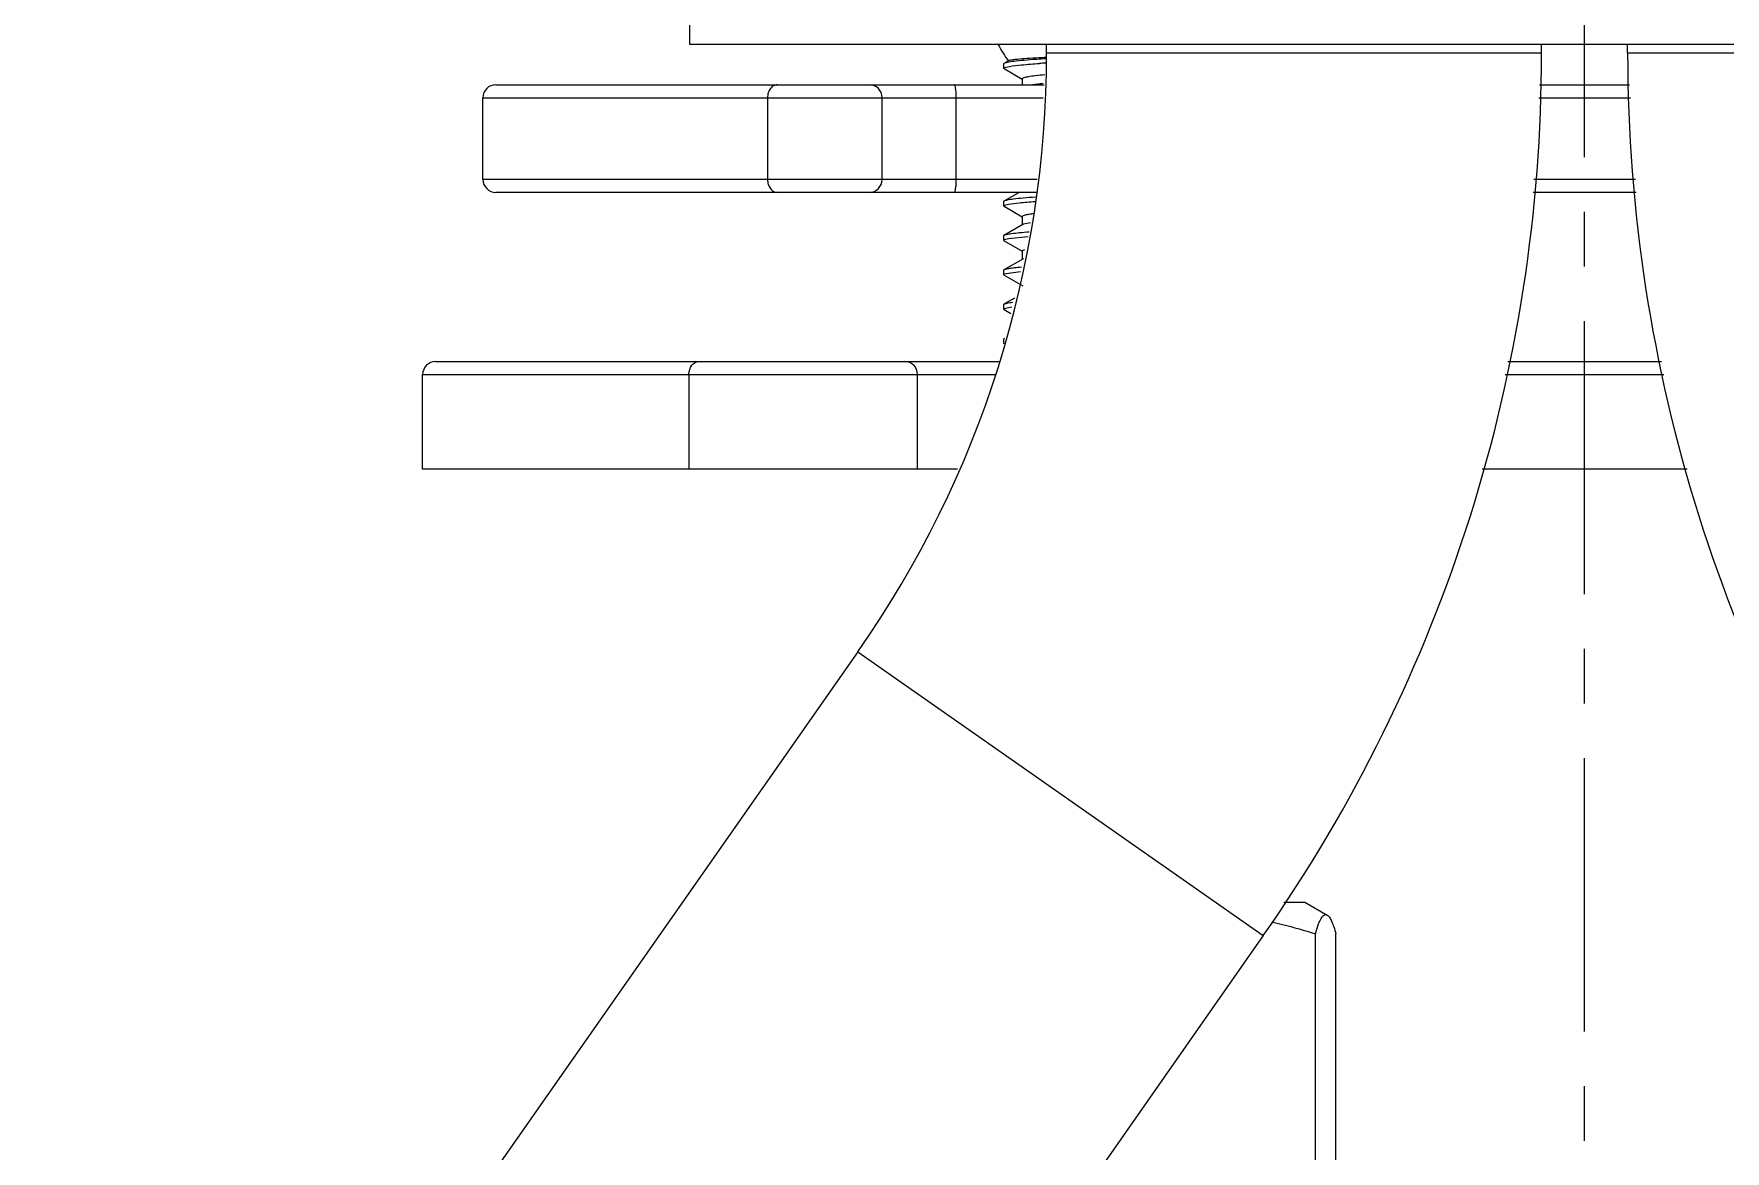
# Model space of a CAD drawing. Header units: millimetres. Extents: x 1991 to 2585, y -545 to -125.
# Drawn here: x 2330.22 to 2369.52, y -434.23 to -408.26 of the extents above; entities that cross this region are included whole.
import ezdxf

# ---------------------------------------------------------------- set-up
doc = ezdxf.new("R2010")
doc.units = ezdxf.units.MM
doc.header["$LTSCALE"] = 0.1
doc.linetypes.add('CENTERX2', pattern=[101.6, 63.5, -12.7, 12.7, -12.7])
doc.layers.get('0').update_dxf_attribs({"lineweight": 13})
doc.layers.add('CENTER', color=1, linetype='CENTERX2')

msp = doc.modelspace()

# ---------------------------------------------------------------- linework, layer by layer
at = {"color": 7, "linetype": 'Continuous'}
for p, q in [((2345.45, -408.015), (2345.45, -408.515)), ((2387.05, -408.515), (2345.45, -408.515)), ((2353.75, -408.715), (2353.75, -408.515)), ((2365.25, -408.715), (2353.75, -408.715)), ((2365.25, -408.715), (2365.25, -408.515)), ((2367.25, -408.715), (2367.25, -408.515)), ((2378.75, -408.715), (2367.25, -408.715)), ((2352.759, -408.951), (2352.75, -408.961)), ((2352.75, -408.961), (2352.75, -409.061)), ((2352.75, -409.061), (2352.765, -409.048)), ((2352.76, -409.072), (2352.75, -409.061)), ((2352.864, -408.89), (2352.759, -408.951)), ((2352.76, -409.072), (2353.181, -409.316)), ((2352.765, -409.048), (2352.77, -409.046)), ((2352.77, -409.046), (2352.887, -409.021)), ((2353.723, -408.944), (2353.754, -408.942)), ((2353.747, -408.843), (2353.729, -408.844)), ((2353.744, -408.815), (2353.732, -408.815)), ((2340.951, -409.449), (2353.694, -409.449)), ((2353.184, -409.311), (2353.184, -409.449)), ((2353.597, -409.43), (2353.433, -409.449)), ((2353.607, -409.429), (2353.597, -409.43)), ((2365.206, -409.449), (2367.295, -409.449)), ((2340.651, -411.649), (2340.651, -409.749)), ((2340.651, -409.749), (2353.671, -409.749)), ((2347.266, -409.749), (2347.266, -411.649)), ((2349.929, -411.649), (2349.929, -409.749)), ((2351.65, -411.649), (2351.65, -409.749)), ((2365.187, -409.749), (2367.314, -409.749)), ((2353.526, -411.649), (2340.651, -411.649)), ((2367.43, -411.649), (2365.071, -411.649)), ((2353.503, -411.949), (2340.951, -411.949)), ((2352.759, -412.151), (2352.75, -412.161)), ((2352.75, -412.161), (2352.75, -412.261)), ((2352.75, -412.261), (2352.764, -412.248)), ((2352.76, -412.272), (2352.75, -412.261)), ((2353.108, -411.949), (2352.759, -412.151)), ((2352.764, -412.248), (2352.771, -412.246)), ((2352.771, -412.246), (2352.864, -412.224)), ((2367.448, -411.949), (2365.053, -411.949)), ((2352.76, -412.272), (2353.181, -412.516)), ((2353.184, -412.511), (2353.184, -412.711)), ((2353.378, -412.657), (2353.214, -412.69)), ((2352.759, -412.951), (2352.75, -412.961)), ((2352.75, -412.961), (2352.75, -413.061)), ((2352.751, -413.061), (2352.764, -413.048)), ((2353.193, -412.699), (2352.759, -412.951)), ((2352.764, -413.048), (2352.77, -413.046)), ((2352.77, -413.046), (2352.864, -413.024)), ((2352.864, -413.024), (2353.322, -412.974)), ((2353.214, -412.69), (2353.193, -412.699)), ((2352.76, -413.072), (2352.75, -413.061)), ((2352.76, -413.072), (2353.181, -413.316)), ((2353.184, -413.311), (2353.184, -413.511)), ((2352.759, -413.751), (2352.75, -413.761)), ((2352.75, -413.761), (2352.75, -413.861)), ((2353.193, -413.499), (2352.759, -413.751)), ((2352.77, -413.846), (2352.864, -413.824)), ((2352.864, -413.824), (2353.14, -413.79)), ((2353.214, -413.49), (2353.193, -413.499)), ((2352.76, -413.872), (2352.75, -413.861)), ((2352.751, -413.861), (2352.764, -413.848)), ((2352.76, -413.872), (2353.195, -414.124)), ((2352.764, -413.848), (2352.77, -413.846)), ((2352.759, -414.551), (2352.75, -414.561)), ((2352.75, -414.561), (2352.75, -414.661)), ((2353, -414.411), (2352.759, -414.551)), ((2352.864, -414.624), (2352.938, -414.613)), ((2352.76, -414.672), (2352.75, -414.661)), ((2352.751, -414.661), (2352.764, -414.648)), ((2352.76, -414.672), (2352.918, -414.763)), ((2352.764, -414.648), (2352.771, -414.646)), ((2352.771, -414.646), (2352.864, -414.624)), ((2352.759, -415.351), (2352.75, -415.361)), ((2352.75, -415.361), (2352.75, -415.461)), ((2352.771, -415.345), (2352.758, -415.351)), ((2352.75, -415.461), (2352.756, -415.452)), ((2352.76, -415.472), (2352.752, -415.465)), ((2339.251, -418.38), (2339.251, -416.18)), ((2339.251, -416.18), (2352.559, -416.18)), ((2339.551, -415.88), (2352.658, -415.88)), ((2345.438, -416.18), (2345.438, -418.38)), ((2350.751, -418.38), (2350.751, -416.18)), ((2364.408, -416.18), (2368.093, -416.18)), ((2364.464, -415.88), (2368.037, -415.88)), ((2351.675, -418.38), (2339.251, -418.38)), ((2368.633, -418.38), (2363.868, -418.38)), ((2349.365, -422.624), (2330.216, -449.972)), ((2349.365, -422.624), (2358.785, -429.22)), ((2359.26, -428.445), (2359.75, -428.445)), ((2359.75, -428.445), (2360.281, -428.751)), ((2358.785, -429.22), (2339.636, -456.568)), ((2359.994, -453.709), (2359.994, -429.18)), ((2360.473, -453.709), (2360.473, -429.18))]:
    msp.add_line(p, q, dxfattribs=at)
for centre, radius, start, end in [((2329.5, -408.715), 24.25, 325, 0), ((2355.458, -407.015), 3.207, 207.9738, 215.9425), ((2329.5, -408.715), 35.75, 325, 0), ((2403, -408.715), 35.75, 180, 215), ((2355.418, -435.048), 26.258, 93.6862, 94.1406), ((2355.259, -439.935), 31.157, 92.8094, 93.1093), ((2355.433, -435.384), 26.495, 93.6989, 94.0029), ((2340.951, -409.749), 0.3, 90, 180), ((2349.629, -409.749), 0.3, 0, 90), ((2354.656, -419.322), 9.949, 95.6707, 96.0578), ((2340.951, -411.649), 0.3, 180, 270), ((2349.629, -411.649), 0.3, 270, 0), ((2339.551, -416.18), 0.3, 90, 180), ((2350.451, -416.18), 0.3, 0, 90)]:
    msp.add_arc(centre, radius, start, end, dxfattribs=at)
for points, knots in [([(2353.522, -408.858), (2353.421, -408.865), (2353.242, -408.879), (2353.012, -408.903), (2352.867, -408.922), (2352.792, -408.939), (2352.767, -408.946), (2352.759, -408.951)], [0, 0, 0, 0, 0.393738, 0.698044, 0.900181, 0.962504, 1, 1, 1, 1]), ([(2353.569, -408.824), (2353.475, -408.829), (2353.31, -408.839), (2353.118, -408.853), (2352.998, -408.865), (2352.936, -408.873), (2352.894, -408.881), (2352.871, -408.886), (2352.864, -408.89)], [0, 0, 0, 0, 0.396638, 0.701252, 0.81596, 0.90435, 0.96575, 1, 1, 1, 1]), ([(2352.887, -409.021), (2352.98, -409.006), (2353.212, -408.982), (2353.444, -408.963), (2353.583, -408.954)], [0, 0, 0, 0, 0.403107, 1, 1, 1, 1]), ([(2347.488, -409.449), (2347.458, -409.449), (2347.396, -409.467), (2347.323, -409.536), (2347.276, -409.635), (2347.266, -409.71), (2347.266, -409.749)], [0, 0, 0, 0, 0.214857, 0.451782, 0.716798, 1, 1, 1, 1]), ([(2351.65, -409.749), (2351.65, -409.71), (2351.648, -409.639), (2351.639, -409.547), (2351.627, -409.486), (2351.615, -409.457), (2351.607, -409.449), (2351.603, -409.449)], [0, 0, 0, 0, 0.37109, 0.687246, 0.903032, 0.965067, 1, 1, 1, 1]), ([(2353.711, -409.218), (2353.636, -409.225), (2353.505, -409.239), (2353.341, -409.26), (2353.241, -409.281), (2353.196, -409.296), (2353.184, -409.307), (2353.184, -409.312)], [0, 0, 0, 0, 0.417329, 0.727724, 0.921785, 0.973717, 1, 1, 1, 1]), ([(2347.266, -411.649), (2347.266, -411.687), (2347.276, -411.763), (2347.323, -411.861), (2347.396, -411.931), (2347.458, -411.949), (2347.488, -411.949)], [0, 0, 0, 0, 0.283202, 0.548218, 0.785143, 1, 1, 1, 1]), ([(2351.603, -411.949), (2351.607, -411.949), (2351.615, -411.941), (2351.627, -411.912), (2351.639, -411.85), (2351.648, -411.758), (2351.65, -411.687), (2351.65, -411.649)], [0, 0, 0, 0, 0.034933, 0.096968, 0.312754, 0.62891, 1, 1, 1, 1]), ([(2353.493, -412.06), (2353.396, -412.067), (2353.224, -412.081), (2353.003, -412.104), (2352.863, -412.123), (2352.791, -412.139), (2352.767, -412.146), (2352.759, -412.151)], [0, 0, 0, 0, 0.393965, 0.697563, 0.89992, 0.962157, 1, 1, 1, 1]), ([(2352.864, -412.224), (2352.946, -412.21), (2353.154, -412.187), (2353.362, -412.17), (2353.487, -412.161)], [0, 0, 0, 0, 0.398173, 1, 1, 1, 1]), ([(2353.453, -412.447), (2353.414, -412.451), (2353.348, -412.46), (2353.261, -412.476), (2353.213, -412.488), (2353.183, -412.503), (2353.184, -412.511)], [0, 0, 0, 0, 0.417515, 0.723304, 0.915212, 1, 1, 1, 1]), ([(2353.346, -412.872), (2353.268, -412.878), (2353.132, -412.89), (2352.955, -412.909), (2352.837, -412.929), (2352.776, -412.941), (2352.759, -412.951)], [0, 0, 0, 0, 0.393618, 0.694623, 0.896453, 1, 1, 1, 1]), ([(2353.237, -413.284), (2353.224, -413.287), (2353.206, -413.292), (2353.184, -413.305), (2353.184, -413.311)], [0, 0, 0, 0, 0.686801, 1, 1, 1, 1]), ([(2353.163, -413.688), (2353.11, -413.693), (2353.017, -413.703), (2352.896, -413.718), (2352.814, -413.734), (2352.772, -413.744), (2352.759, -413.751)], [0, 0, 0, 0, 0.389923, 0.687293, 0.889311, 1, 1, 1, 1]), ([(2352.961, -414.51), (2352.915, -414.516), (2352.855, -414.524), (2352.788, -414.54), (2352.766, -414.547), (2352.759, -414.551)], [0, 0, 0, 0, 0.665741, 0.872592, 1, 1, 1, 1]), ([(2352.752, -415.465), (2352.752, -415.464), (2352.751, -415.463), (2352.75, -415.462), (2352.75, -415.461)], [0, 0, 0, 0, 0.534321, 1, 1, 1, 1]), ([(2345.438, -416.18), (2345.438, -416.141), (2345.449, -416.065), (2345.498, -415.967), (2345.574, -415.897), (2345.639, -415.88), (2345.669, -415.88)], [0, 0, 0, 0, 0.278995, 0.54197, 0.780462, 1, 1, 1, 1]), ([(2359.994, -429.18), (2360.014, -429.11), (2360.044, -429.012), (2360.092, -428.893), (2360.126, -428.826), (2360.159, -428.776), (2360.194, -428.743), (2360.233, -428.729), (2360.258, -428.737), (2360.268, -428.743)], [0, 0, 0, 0, 0.388949, 0.548705, 0.682453, 0.789326, 0.871064, 0.935558, 1, 1, 1, 1]), ([(2360.268, -428.743), (2360.289, -428.756), (2360.329, -428.803), (2360.378, -428.898), (2360.427, -429.028), (2360.457, -429.126), (2360.473, -429.18)], [0, 0, 0, 0, 0.15066, 0.369371, 0.655299, 1, 1, 1, 1]), ([(2358.975, -428.907), (2359.061, -428.925), (2359.404, -429.003), (2359.742, -429.1), (2359.994, -429.18)], [0, 0, 0, 0, 0.249617, 1, 1, 1, 1])]:
    msp.add_open_spline(points, degree=3, knots=knots, dxfattribs=at)
at = {"layer": 'CENTER'}
msp.add_line((2366.25, -441.609), (2366.25, -263.69), dxfattribs=at)

doc.saveas('drawing.dxf')
